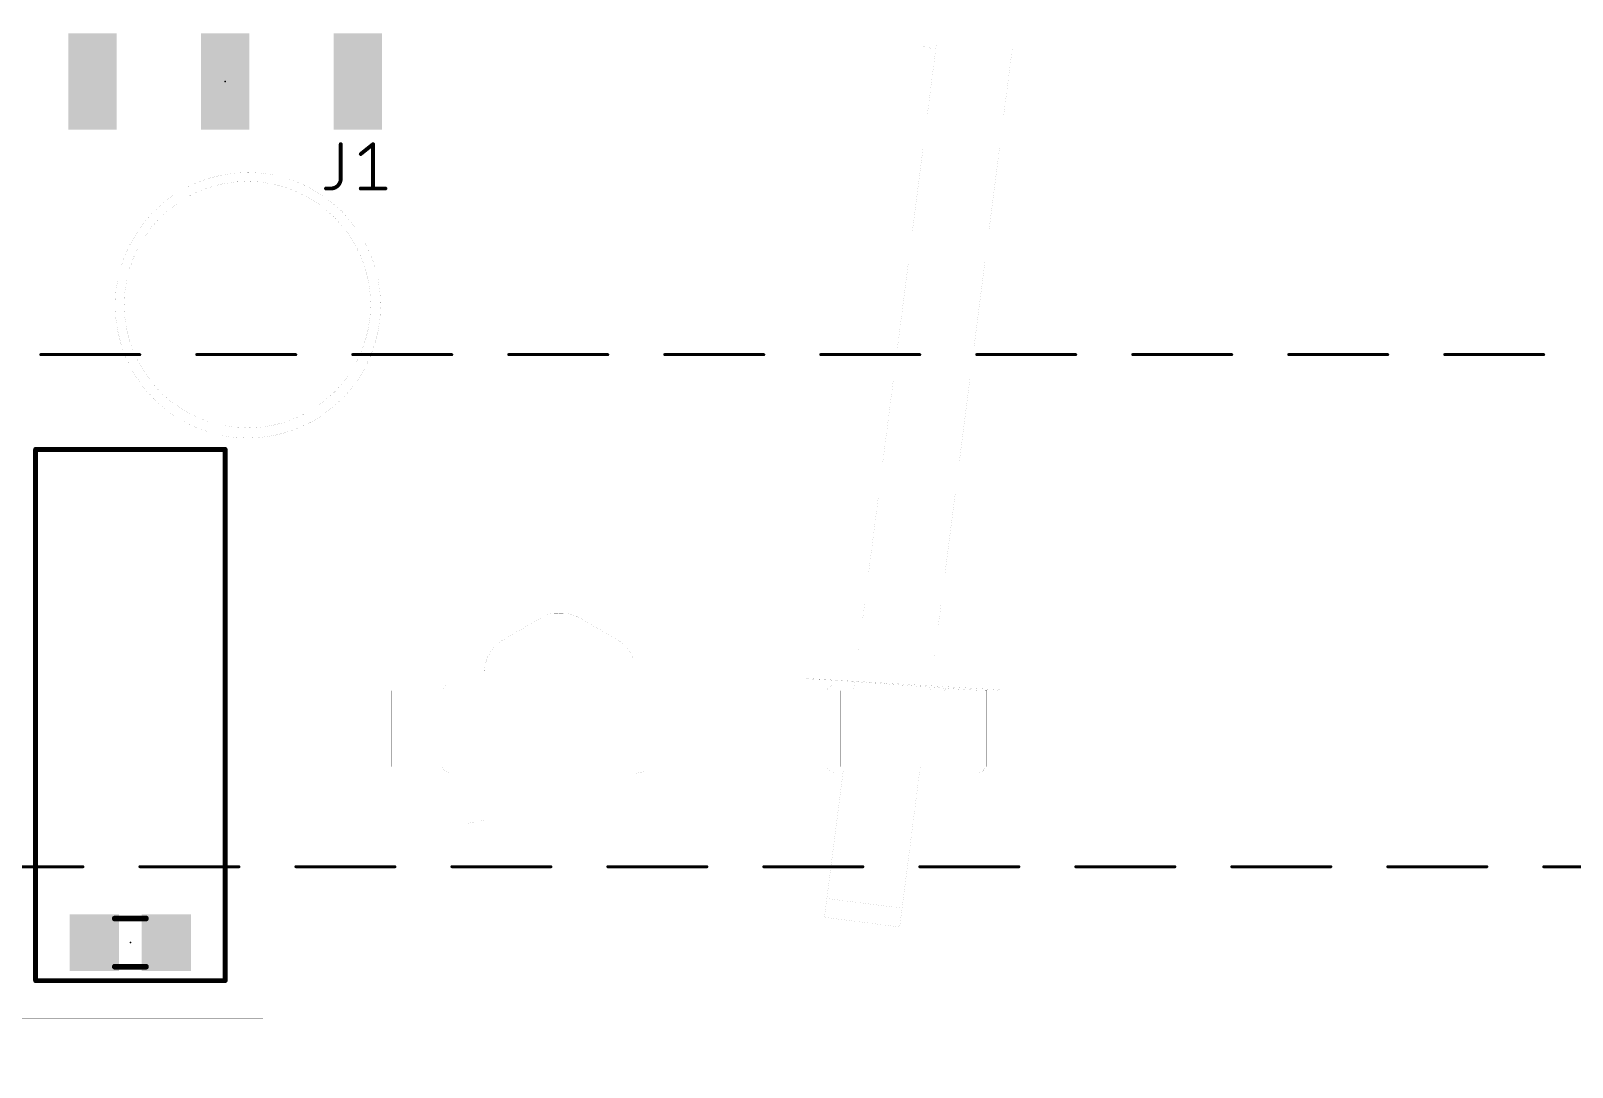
# Model space of a CAD drawing. Extents: x 19 to 519, y 6 to 365.
# Drawn here: x 115.87 to 156.52, y 178.72 to 206.03 of the extents above; entities that cross this region are included whole.
import ezdxf

# ---------------------------------------------------------------- set-up
doc = ezdxf.new("R2010")
doc.units = 0
for name, color, linetype in [('1', 12, 'CONTINUOUS'), ('120', 30, 'CONTINUOUS'), ('20', 31, 'CONTINUOUS'), ('21', 7, 'CONTINUOUS'), ('23', 53, 'CONTINUOUS'), ('25', 7, 'CONTINUOUS'), ('47', 7, 'CONTINUOUS'), ('51', 7, 'CONTINUOUS')]:
    doc.layers.add(name, color=color, linetype=linetype)

# ---------------------------------------------------------------- blocks, each defined once
blk = doc.blocks.new('RECT')
blk.add_solid([(-0.5, -0.5), (0.5, -0.5), (-0.5, 0.5), (0.5, 0.5)])

msp = doc.modelspace()

# ---------------------------------------------------------------- linework, layer by layer
at = {"layer": '120', "const_width": 0.001}
for points in [[(155.5865, 108.8161), (155.5865, 266.8161)], [(139.7379, 205.5425), (139.3071, 205.6558)], [(139.5124, 203.7848), (139.7506, 205.6417)], [(141.5306, 203.7984), (141.7562, 205.5579)], [(139.1214, 200.7357), (139.4073, 202.9649)], [(141.1395, 200.7489), (141.4253, 202.9776)], [(138.7304, 197.687), (139.0162, 199.9155)], [(140.7483, 197.6992), (141.0343, 199.9287)], [(138.3393, 194.6382), (138.6251, 196.8662)], [(140.3571, 194.6495), (140.6432, 196.8797)], [(137.972, 191.7746), (138.234, 193.8168)], [(139.9831, 191.7334), (140.2521, 193.8308)], [(137.8154, 190.5531), (137.8673, 190.9577)], [(139.8113, 190.394), (139.8782, 190.9149)], [(129.3365, 190.5643), (128.3365, 189.9869)], [(131.3365, 189.9869), (130.3365, 190.5643)], [(137.7051, 189.6934), (137.7109, 189.7389)], [(139.7027, 189.5466), (139.707, 189.5803)], [(127.8365, 188.7911), (127.8365, 189.1209)], [(131.8365, 188.6412), (131.8365, 189.1209)], [(124.8865, 188.6412), (124.8865, 186.6411)], [(125.3865, 188.6412), (124.8865, 188.6412)], [(125.3865, 188.6412), (125.3865, 186.6411)], [(126.6865, 188.6412), (125.3865, 188.6412)], [(126.6865, 188.6412), (126.6865, 186.6411)], [(126.8865, 188.6412), (126.6865, 188.6412)], [(126.8865, 188.6412), (126.8865, 186.6411)], [(127.0865, 188.6412), (126.8865, 188.6412)], [(127.8365, 188.7911), (126.9115, 188.7911)], [(127.0865, 188.6412), (127.0865, 186.6411)], [(130.5365, 188.6412), (127.0865, 188.6412)], [(127.8365, 188.6412), (127.8365, 188.7911)], [(130.5365, 188.6412), (130.5365, 186.6411)], [(130.7365, 188.6412), (130.5365, 188.6412)], [(130.7365, 188.6412), (130.7365, 186.6411)], [(130.9365, 188.6412), (130.7365, 188.6412)], [(130.9365, 188.6412), (130.9365, 186.6411)], [(136.8365, 188.6412), (130.9365, 188.6412)], [(136.2754, 188.9677), (136.2725, 188.9599)], [(136.2725, 188.9599), (136.3207, 188.9533)], [(141.4157, 188.663), (136.2754, 188.9677)], [(136.3207, 188.9533), (136.5714, 188.9412)], [(136.5714, 188.9412), (137.0525, 188.9152)], [(136.8365, 188.6412), (136.8365, 186.6411)], [(137.0365, 188.6412), (136.8365, 188.6412)], [(137.0365, 188.6412), (137.0365, 186.6411)], [(137.2365, 188.6412), (137.0365, 188.6412)], [(137.0525, 188.9152), (137.7701, 188.8673)], [(137.2365, 188.6412), (137.2365, 186.6411)], [(140.6865, 188.6412), (137.2365, 188.6412)], [(137.5701, 188.6412), (137.6006, 188.8786)], [(137.7701, 188.8673), (138.7368, 188.7962)], [(138.7368, 188.7962), (139.2915, 188.7548)], [(139.2915, 188.7548), (139.866, 188.7131)], [(139.5865, 188.6412), (139.5983, 188.7325)], [(139.866, 188.7131), (140.4248, 188.6755)], [(139.9663, 188.6412), (140.0084, 188.7035)], [(140.4248, 188.6755), (140.9147, 188.6487)], [(140.6865, 188.6412), (140.6865, 186.6411)], [(140.8865, 188.6412), (140.6865, 188.6412)], [(140.8865, 188.6412), (140.8865, 186.6411)], [(141.0865, 188.6412), (140.8865, 188.6412)], [(140.9147, 188.6487), (141.2652, 188.642)], [(141.0865, 188.6412), (141.0865, 186.6411)], [(142.3865, 188.6412), (141.0865, 188.6412)], [(141.2652, 188.642), (141.4157, 188.663)], [(142.3865, 188.6412), (142.3865, 186.6411)], [(142.8865, 188.6412), (142.3865, 188.6412)], [(142.8865, 188.6412), (142.8865, 186.6411)], [(125.3865, 186.6411), (124.8865, 186.6411)], [(126.6865, 186.6411), (125.3865, 186.6411)], [(126.7179, 186.6411), (126.6865, 186.6411)], [(126.8865, 186.6411), (126.7179, 186.6411)], [(127.0865, 186.6411), (126.8865, 186.6411)], [(130.5365, 186.6411), (127.0865, 186.6411)], [(127.8365, 186.4912), (127.8365, 186.6411)], [(130.7365, 186.6411), (130.5365, 186.6411)], [(130.9365, 186.6411), (130.7365, 186.6411)], [(136.8365, 186.6411), (130.9365, 186.6411)], [(136.8679, 186.6411), (136.8365, 186.6411)], [(137.0365, 186.6411), (136.8679, 186.6411)], [(137.2365, 186.6411), (137.0365, 186.6411)], [(140.6865, 186.6411), (137.2365, 186.6411)], [(137.2944, 186.4912), (137.3136, 186.6411)], [(138.8513, 182.9088), (139.33, 186.6411)], [(140.8865, 186.6411), (140.6865, 186.6411)], [(141.0552, 186.6411), (140.8865, 186.6411)], [(141.0865, 186.6411), (141.0552, 186.6411)], [(142.3865, 186.6411), (141.0865, 186.6411)], [(142.8865, 186.6411), (142.3865, 186.6411)], [(126.9115, 186.4912), (127.8365, 186.4912)], [(127.8365, 185.0565), (127.8365, 186.4912)], [(131.8365, 184.3406), (131.8365, 186.5725)], [(132.2324, 186.5409), (131.8365, 186.4634)], [(136.8676, 183.1633), (137.2944, 186.4912)], [(137.0615, 186.4912), (137.2944, 186.4912)], [(139.3108, 186.4912), (140.8615, 186.4912)], [(127.4147, 185.1465), (127.8365, 185.2328)], [(127.8365, 182.2421), (127.8365, 184.4478)], [(131.8365, 181.5719), (131.8365, 183.9524)], [(136.8676, 183.1633), (136.804, 182.6673)], [(136.8322, 182.8877), (136.8432, 182.9735)], [(136.8432, 182.9735), (136.8552, 183.0665)], [(136.8552, 183.0665), (136.8676, 183.1633)], [(136.8676, 183.1633), (138.8513, 182.9088)], [(136.804, 182.6673), (136.8052, 182.6769)], [(136.804, 182.6673), (138.7877, 182.4129)], [(136.8052, 182.6769), (136.8088, 182.7051)], [(136.8088, 182.7051), (136.8147, 182.7509)], [(136.8147, 182.7509), (136.8226, 182.8126)], [(136.8226, 182.8126), (136.8322, 182.8877)], [(138.8513, 182.9088), (138.7877, 182.4129)], [(138.7984, 182.4965), (138.8063, 182.5582)], [(138.8063, 182.5582), (138.816, 182.6333)], [(138.816, 182.6333), (138.827, 182.7191)], [(138.827, 182.7191), (138.8389, 182.8121)], [(138.8389, 182.8121), (138.8513, 182.9088)], [(138.7877, 182.4129), (138.7889, 182.4224)], [(138.7889, 182.4224), (138.7925, 182.4506)], [(138.7925, 182.4506), (138.7984, 182.4965)], [(127.8365, 179.4316), (127.8365, 181.6352)], [(131.8365, 178.7198), (131.8365, 180.9609)], [(127.8365, 176.6277), (127.8365, 178.82)]]:
    msp.add_lwpolyline(points, dxfattribs=at)
at = {"layer": '120'}
for points, const_width in [([(139.3072, 205.656, 1), (139.307, 205.6555)], 0.0005), ([(139.7378, 205.5423, 1), (139.738, 205.5427)], 0.0005), ([(139.7509, 205.6417, 1), (139.7504, 205.6417)], 0.0005), ([(141.7565, 205.5579, 1), (141.756, 205.5579)], 0.0005), ([(139.5122, 203.7848, 1), (139.5127, 203.7847)], 0.0005), ([(141.5303, 203.7984, 1), (141.5308, 203.7983)], 0.0005), ([(139.4075, 202.9649, 1), (139.407, 202.965)], 0.0005), ([(141.4255, 202.9775, 1), (141.4251, 202.9776)], 0.0005), ([(121.5865, 195.5661, 1), (121.5865, 202.0661, 1), (121.5865, 195.5661)], 0.001), ([(139.1211, 200.7358, 1), (139.1216, 200.7357)], 0.0005), ([(141.1392, 200.7489, 1), (141.1397, 200.7489)], 0.0005), ([(139.0164, 199.9155, 1), (139.0159, 199.9156)], 0.0005), ([(141.0345, 199.9286, 1), (141.034, 199.9287)], 0.0005), ([(138.7301, 197.6871, 1), (138.7306, 197.687)], 0.0005), ([(140.7481, 197.6993, 1), (140.7485, 197.6992)], 0.0005), ([(138.6253, 196.8661, 1), (138.6248, 196.8662)], 0.0005), ([(140.6434, 196.8797, 1), (140.6429, 196.8798)], 0.0005), ([(138.3391, 194.6383, 1), (138.3396, 194.6382)], 0.0005), ([(140.3569, 194.6495, 1), (140.3574, 194.6494)], 0.0005), ([(138.2342, 193.8168, 1), (138.2337, 193.8169)], 0.0005), ([(140.2524, 193.8307, 1), (140.2519, 193.8308)], 0.0005), ([(137.9718, 191.7747, 1), (137.9723, 191.7746)], 0.0005), ([(139.9829, 191.7334, 1), (139.9834, 191.7334)], 0.0005), ([(129.6699, 190.6842, 0.0893), (129.3365, 190.5642)], 0.001), ([(130.0166, 190.6819, 0.0087), (129.6699, 190.6842)], 0.001), ([(129.6699, 190.6845, 1), (129.6699, 190.684)], 0.0005), ([(129.6699, 190.684, 1), (129.6698, 190.6845)], 0.0005), ([(130.3365, 190.5643, 0.0858), (130.0166, 190.6819)], 0.001), ([(130.0167, 190.6821, 1), (130.0166, 190.6816)], 0.0005), ([(130.0166, 190.6816, 1), (130.0166, 190.6821)], 0.0005), ([(137.8675, 190.9577, 1), (137.867, 190.9577)], 0.0005), ([(139.8784, 190.9148, 1), (139.8779, 190.9149)], 0.0005), ([(129.3364, 190.5645, 1), (129.3366, 190.564)], 0.0005), ([(129.3366, 190.564, 1), (129.3364, 190.5645)], 0.0005), ([(130.3366, 190.5645, 1), (130.3364, 190.564)], 0.0005), ([(130.3364, 190.564, 1), (130.3366, 190.5645)], 0.0005), ([(137.8151, 190.5531, 1), (137.8156, 190.5531)], 0.0005), ([(139.8111, 190.394, 1), (139.8116, 190.394)], 0.0005), ([(128.3365, 189.9869, 0.268), (127.8365, 189.1209)], 0.001), ([(128.3364, 189.9871, 1), (128.3366, 189.9867)], 0.0005), ([(128.3366, 189.9867, 1), (128.3364, 189.9871)], 0.0005), ([(131.8365, 189.1209, 0.268), (131.3365, 189.9869)], 0.001), ([(131.3366, 189.9871, 1), (131.3364, 189.9867)], 0.0005), ([(131.3364, 189.9867, 1), (131.3366, 189.9871)], 0.0005), ([(137.7049, 189.6935, 1), (137.7053, 189.6934)], 0.0005), ([(137.7112, 189.7389, 1), (137.7107, 189.739)], 0.0005), ([(139.7024, 189.5466, 1), (139.7029, 189.5466)], 0.0005), ([(139.7072, 189.5802, 1), (139.7067, 189.5803)], 0.0005), ([(127.8368, 189.1209, 1), (127.8363, 189.1209)], 0.0005), ([(127.8363, 189.1209, 1), (127.8368, 189.1209)], 0.0005), ([(131.8368, 189.1209, 1), (131.8363, 189.1209)], 0.0005), ([(131.8363, 189.1209, 1), (131.8368, 189.1209)], 0.0005), ([(124.8865, 188.6414, 1), (124.8865, 188.6409)], 0.0005), ([(124.8868, 188.6412, 1), (124.8863, 188.6412)], 0.0005), ([(125.3865, 188.6414, 1), (125.3865, 188.6409)], 0.0005), ([(125.3868, 188.6412, 1), (125.3863, 188.6412)], 0.0005), ([(125.3865, 188.6409, 1), (125.3865, 188.6414)], 0.0005), ([(126.6865, 188.6414, 1), (126.6865, 188.6409)], 0.0005), ([(126.6868, 188.6412, 1), (126.6863, 188.6412)], 0.0005), ([(126.6865, 188.6409, 1), (126.6865, 188.6414)], 0.0005), ([(126.7176, 188.6412, 1), (126.7181, 188.6411)], 0.0005), ([(126.9115, 188.7911, 0.342), (126.7179, 188.6411)], 0.001), ([(126.8865, 188.6414, 1), (126.8865, 188.6409)], 0.0005), ([(126.8868, 188.6412, 1), (126.8863, 188.6412)], 0.0005), ([(126.8865, 188.6409, 1), (126.8865, 188.6414)], 0.0005), ([(126.9115, 188.7914, 1), (126.9115, 188.7909)], 0.0005), ([(126.9115, 188.7909, 1), (126.9115, 188.7914)], 0.0005), ([(127.0865, 188.6414, 1), (127.0865, 188.6409)], 0.0005), ([(127.0868, 188.6412, 1), (127.0863, 188.6412)], 0.0005), ([(127.0865, 188.6409, 1), (127.0865, 188.6414)], 0.0005), ([(127.8368, 188.7911, 1), (127.8363, 188.7911)], 0.0005), ([(127.8363, 188.7911, 1), (127.8368, 188.7911)], 0.0005), ([(127.8363, 188.6412, 1), (127.8368, 188.6412)], 0.0005), ([(127.8365, 188.7909, 1), (127.8365, 188.7914)], 0.0005), ([(130.5365, 188.6414, 1), (130.5365, 188.6409)], 0.0005), ([(130.5368, 188.6412, 1), (130.5363, 188.6412)], 0.0005), ([(130.5365, 188.6409, 1), (130.5365, 188.6414)], 0.0005), ([(130.7365, 188.6414, 1), (130.7365, 188.6409)], 0.0005), ([(130.7368, 188.6412, 1), (130.7363, 188.6412)], 0.0005), ([(130.7365, 188.6409, 1), (130.7365, 188.6414)], 0.0005), ([(130.9365, 188.6414, 1), (130.9365, 188.6409)], 0.0005), ([(130.9368, 188.6412, 1), (130.9363, 188.6412)], 0.0005), ([(130.9365, 188.6409, 1), (130.9365, 188.6414)], 0.0005), ([(131.8363, 188.6412, 1), (131.8368, 188.6412)], 0.0005), ([(136.2726, 188.9602, 1), (136.2725, 188.9597)], 0.0005), ([(136.2723, 188.96, 1), (136.2728, 188.9598)], 0.0005), ([(136.2754, 188.9679, 1), (136.2753, 188.9674)], 0.0005), ([(136.2756, 188.9676, 1), (136.2751, 188.9677)], 0.0005), ([(136.3207, 188.9535, 1), (136.3207, 188.953)], 0.0005), ([(136.3206, 188.953, 1), (136.3207, 188.9535)], 0.0005), ([(136.5714, 188.9415, 1), (136.5713, 188.941)], 0.0005), ([(136.5713, 188.941, 1), (136.5714, 188.9415)], 0.0005), ([(136.8365, 188.6414, 1), (136.8365, 188.6409)], 0.0005), ([(136.8368, 188.6412, 1), (136.8363, 188.6412)], 0.0005), ([(136.8365, 188.6409, 1), (136.8365, 188.6414)], 0.0005), ([(136.8676, 188.6412, 1), (136.8681, 188.6411)], 0.0005), ([(137.0615, 188.7911, 0.342), (136.8679, 188.6411)], 0.001), ([(137.0365, 188.6414, 1), (137.0365, 188.6409)], 0.0005), ([(137.0368, 188.6412, 1), (137.0363, 188.6412)], 0.0005), ([(137.0365, 188.6409, 1), (137.0365, 188.6414)], 0.0005), ([(137.0525, 188.9155, 1), (137.0525, 188.915)], 0.0005), ([(137.0525, 188.915, 1), (137.0525, 188.9155)], 0.0005), ([(137.0615, 188.7909, 1), (137.0615, 188.7914)], 0.0005), ([(137.2365, 188.6414, 1), (137.2365, 188.6409)], 0.0005), ([(137.2368, 188.6412, 1), (137.2363, 188.6412)], 0.0005), ([(137.2365, 188.6409, 1), (137.2365, 188.6414)], 0.0005), ([(137.5699, 188.6412, 1), (137.5704, 188.6411)], 0.0005), ([(137.6008, 188.8786, 1), (137.6004, 188.8786)], 0.0005), ([(137.7701, 188.8675, 1), (137.7701, 188.867)], 0.0005), ([(137.7701, 188.867, 1), (137.7701, 188.8675)], 0.0005), ([(138.7368, 188.7965, 1), (138.7368, 188.796)], 0.0005), ([(138.7368, 188.796, 1), (138.7368, 188.7965)], 0.0005), ([(139.2915, 188.7551, 1), (139.2915, 188.7546)], 0.0005), ([(139.2915, 188.7546, 1), (139.2915, 188.7551)], 0.0005), ([(139.5863, 188.6412, 1), (139.5868, 188.6411)], 0.0005), ([(139.5985, 188.7325, 1), (139.598, 188.7326)], 0.0005), ([(139.866, 188.7133, 1), (139.866, 188.7128)], 0.0005), ([(139.866, 188.7128, 1), (139.866, 188.7133)], 0.0005), ([(139.9661, 188.6413, 1), (139.9665, 188.641)], 0.0005), ([(140.0086, 188.7033, 1), (140.0082, 188.7036)], 0.0005), ([(140.4248, 188.6757, 1), (140.4248, 188.6752)], 0.0005), ([(140.4248, 188.6752, 1), (140.4248, 188.6757)], 0.0005), ([(140.6865, 188.6414, 1), (140.6865, 188.6409)], 0.0005), ([(140.6868, 188.6412, 1), (140.6863, 188.6412)], 0.0005), ([(140.6865, 188.6409, 1), (140.6865, 188.6414)], 0.0005), ([(140.8865, 188.6414, 1), (140.8865, 188.6409)], 0.0005), ([(140.8868, 188.6412, 1), (140.8863, 188.6412)], 0.0005), ([(140.8865, 188.6409, 1), (140.8865, 188.6414)], 0.0005), ([(140.9147, 188.649, 1), (140.9147, 188.6485)], 0.0005), ([(140.9147, 188.6485, 1), (140.9148, 188.649)], 0.0005), ([(141.0865, 188.6414, 1), (141.0865, 188.6409)], 0.0005), ([(141.0868, 188.6412, 1), (141.0863, 188.6412)], 0.0005), ([(141.0865, 188.6409, 1), (141.0865, 188.6414)], 0.0005), ([(141.2652, 188.6422, 1), (141.2653, 188.6417)], 0.0005), ([(141.2652, 188.6417, 1), (141.2652, 188.6422)], 0.0005), ([(141.4157, 188.6627, 1), (141.4156, 188.6632)], 0.0005), ([(141.4157, 188.6627, 1), (141.4157, 188.6632)], 0.0005), ([(142.3865, 188.6414, 1), (142.3865, 188.6409)], 0.0005), ([(142.3868, 188.6412, 1), (142.3863, 188.6412)], 0.0005), ([(142.3865, 188.6409, 1), (142.3865, 188.6414)], 0.0005), ([(142.8868, 188.6412, 1), (142.8863, 188.6412)], 0.0005), ([(142.8865, 188.6409, 1), (142.8865, 188.6414)], 0.0005), ([(124.8865, 186.6414, 1), (124.8865, 186.6409)], 0.0005), ([(124.8863, 186.6411, 1), (124.8868, 186.6411)], 0.0005), ([(125.3865, 186.6414, 1), (125.3865, 186.6409)], 0.0005), ([(125.3863, 186.6411, 1), (125.3868, 186.6411)], 0.0005), ([(125.3865, 186.6409, 1), (125.3865, 186.6414)], 0.0005), ([(126.6865, 186.6414, 1), (126.6865, 186.6409)], 0.0005), ([(126.6863, 186.6411, 1), (126.6868, 186.6411)], 0.0005), ([(126.6865, 186.6409, 1), (126.6865, 186.6414)], 0.0005), ([(126.7181, 186.6412, 1), (126.7176, 186.6411)], 0.0005), ([(126.7179, 186.6414, 1), (126.7179, 186.6409)], 0.0005), ([(126.7179, 186.6411, 0.342), (126.9115, 186.4911)], 0.001), ([(126.7179, 186.6409, 1), (126.7179, 186.6414)], 0.0005), ([(126.8865, 186.6414, 1), (126.8865, 186.6409)], 0.0005), ([(126.8863, 186.6411, 1), (126.8868, 186.6411)], 0.0005), ([(126.8865, 186.6409, 1), (126.8865, 186.6414)], 0.0005), ([(127.0865, 186.6414, 1), (127.0865, 186.6409)], 0.0005), ([(127.0863, 186.6411, 1), (127.0868, 186.6411)], 0.0005), ([(127.0865, 186.6409, 1), (127.0865, 186.6414)], 0.0005), ([(127.8368, 186.6411, 1), (127.8363, 186.6411)], 0.0005), ([(130.5365, 186.6414, 1), (130.5365, 186.6409)], 0.0005), ([(130.5363, 186.6411, 1), (130.5368, 186.6411)], 0.0005), ([(130.5365, 186.6409, 1), (130.5365, 186.6414)], 0.0005), ([(130.7365, 186.6414, 1), (130.7365, 186.6409)], 0.0005), ([(130.7363, 186.6411, 1), (130.7368, 186.6411)], 0.0005), ([(130.7365, 186.6409, 1), (130.7365, 186.6414)], 0.0005), ([(130.9365, 186.6414, 1), (130.9365, 186.6409)], 0.0005), ([(130.9363, 186.6411, 1), (130.9368, 186.6411)], 0.0005), ([(130.9365, 186.6409, 1), (130.9365, 186.6414)], 0.0005), ([(136.8365, 186.6414, 1), (136.8365, 186.6409)], 0.0005), ([(136.8363, 186.6411, 1), (136.8368, 186.6411)], 0.0005), ([(136.8365, 186.6409, 1), (136.8365, 186.6414)], 0.0005), ([(136.8681, 186.6412, 1), (136.8676, 186.6411)], 0.0005), ([(136.8679, 186.6414, 1), (136.8679, 186.6409)], 0.0005), ([(136.8679, 186.6411, 0.342), (137.0615, 186.4911)], 0.001), ([(136.8679, 186.6409, 1), (136.8679, 186.6414)], 0.0005), ([(137.0365, 186.6414, 1), (137.0365, 186.6409)], 0.0005), ([(137.0363, 186.6411, 1), (137.0368, 186.6411)], 0.0005), ([(137.0365, 186.6409, 1), (137.0365, 186.6414)], 0.0005), ([(137.2365, 186.6414, 1), (137.2365, 186.6409)], 0.0005), ([(137.2363, 186.6411, 1), (137.2368, 186.6411)], 0.0005), ([(137.2365, 186.6409, 1), (137.2365, 186.6414)], 0.0005), ([(137.3139, 186.6411, 1), (137.3134, 186.6412)], 0.0005), ([(139.3303, 186.6411, 1), (139.3298, 186.6412)], 0.0005), ([(140.6865, 186.6414, 1), (140.6865, 186.6409)], 0.0005), ([(140.6863, 186.6411, 1), (140.6868, 186.6411)], 0.0005), ([(140.6865, 186.6409, 1), (140.6865, 186.6414)], 0.0005), ([(140.8615, 186.4911, 0.342), (141.0552, 186.6411)], 0.001), ([(140.8865, 186.6414, 1), (140.8865, 186.6409)], 0.0005), ([(140.8863, 186.6411, 1), (140.8868, 186.6411)], 0.0005), ([(140.8865, 186.6409, 1), (140.8865, 186.6414)], 0.0005), ([(141.0554, 186.6411, 1), (141.0549, 186.6412)], 0.0005), ([(141.0552, 186.6414, 1), (141.0552, 186.6409)], 0.0005), ([(141.0552, 186.6409, 1), (141.0552, 186.6414)], 0.0005), ([(141.0865, 186.6414, 1), (141.0865, 186.6409)], 0.0005), ([(141.0863, 186.6411, 1), (141.0868, 186.6411)], 0.0005), ([(141.0865, 186.6409, 1), (141.0865, 186.6414)], 0.0005), ([(142.3865, 186.6414, 1), (142.3865, 186.6409)], 0.0005), ([(142.3863, 186.6411, 1), (142.3868, 186.6411)], 0.0005), ([(142.3865, 186.6409, 1), (142.3865, 186.6414)], 0.0005), ([(142.8863, 186.6411, 1), (142.8868, 186.6411)], 0.0005), ([(142.8865, 186.6409, 1), (142.8865, 186.6414)], 0.0005), ([(126.9115, 186.4914, 1), (126.9115, 186.4909)], 0.0005), ([(126.9115, 186.4909, 1), (126.9115, 186.4914)], 0.0005), ([(127.8368, 186.4912, 1), (127.8363, 186.4912)], 0.0005), ([(127.8363, 186.4912, 1), (127.8368, 186.4912)], 0.0005), ([(127.8365, 186.4909, 1), (127.8365, 186.4914)], 0.0005), ([(131.8365, 186.4636, 1), (131.8366, 186.4631)], 0.0005), ([(131.8368, 186.5725, 1), (131.8363, 186.5725)], 0.0005), ([(132.2325, 186.5406, 1), (132.2324, 186.5411)], 0.0005), ([(137.0615, 186.4914, 1), (137.0615, 186.4909)], 0.0005), ([(137.0615, 186.4909, 1), (137.0615, 186.4914)], 0.0005), ([(137.2946, 186.4911, 1), (137.2941, 186.4912)], 0.0005), ([(137.2941, 186.4912, 1), (137.2946, 186.4911)], 0.0005), ([(137.2944, 186.4909, 1), (137.2944, 186.4914)], 0.0005), ([(139.3108, 186.4914, 1), (139.3108, 186.4909)], 0.0005), ([(140.8615, 186.4914, 1), (140.8615, 186.4909)], 0.0005), ([(140.8615, 186.4909, 1), (140.8615, 186.4914)], 0.0005), ([(127.4146, 185.1468, 1), (127.4147, 185.1463)], 0.0005), ([(127.8363, 185.0565, 1), (127.8368, 185.0565)], 0.0005), ([(127.8366, 185.2325, 1), (127.8365, 185.233)], 0.0005), ([(127.8368, 184.4478, 1), (127.8363, 184.4478)], 0.0005), ([(131.8363, 184.3406, 1), (131.8368, 184.3406)], 0.0005), ([(131.8368, 183.9524, 1), (131.8363, 183.9524)], 0.0005), ([(136.8435, 182.9734, 1), (136.843, 182.9735)], 0.0005), ([(136.843, 182.9735, 1), (136.8435, 182.9734)], 0.0005), ([(136.8554, 183.0665, 1), (136.8549, 183.0666)], 0.0005), ([(136.8549, 183.0666, 1), (136.8554, 183.0665)], 0.0005), ([(136.8676, 183.1635, 1), (136.8675, 183.163)], 0.0005), ([(136.8673, 183.1633, 1), (136.8678, 183.1632)], 0.0005), ([(136.8678, 183.1632, 1), (136.8673, 183.1633)], 0.0005), ([(136.8678, 183.1632, 1), (136.8673, 183.1633)], 0.0005), ([(136.804, 182.6676, 1), (136.8039, 182.6671)], 0.0005), ([(136.8037, 182.6674, 1), (136.8042, 182.6673)], 0.0005), ([(136.8037, 182.6674, 1), (136.8042, 182.6673)], 0.0005), ([(136.8049, 182.6769, 1), (136.8054, 182.6768)], 0.0005), ([(136.8054, 182.6768, 1), (136.8049, 182.6769)], 0.0005), ([(136.809, 182.7051, 1), (136.8085, 182.7051)], 0.0005), ([(136.8085, 182.7051, 1), (136.809, 182.7051)], 0.0005), ([(136.8149, 182.7509, 1), (136.8144, 182.7509)], 0.0005), ([(136.8144, 182.7509, 1), (136.8149, 182.7509)], 0.0005), ([(136.8228, 182.8126, 1), (136.8223, 182.8126)], 0.0005), ([(136.8223, 182.8126, 1), (136.8228, 182.8126)], 0.0005), ([(136.8325, 182.8877, 1), (136.832, 182.8878)], 0.0005), ([(136.832, 182.8878, 1), (136.8325, 182.8877)], 0.0005), ([(138.8066, 182.5581, 1), (138.8061, 182.5582)], 0.0005), ([(138.8061, 182.5582, 1), (138.8066, 182.5581)], 0.0005), ([(138.8162, 182.6333, 1), (138.8157, 182.6333)], 0.0005), ([(138.8157, 182.6333, 1), (138.8162, 182.6333)], 0.0005), ([(138.8267, 182.7191, 1), (138.8272, 182.719)], 0.0005), ([(138.8272, 182.719, 1), (138.8267, 182.7191)], 0.0005), ([(138.8391, 182.8121, 1), (138.8387, 182.8121)], 0.0005), ([(138.8387, 182.8121, 1), (138.8391, 182.8121)], 0.0005), ([(138.8511, 182.9089, 1), (138.8516, 182.9088)], 0.0005), ([(138.8516, 182.9088, 1), (138.8511, 182.9089)], 0.0005), ([(138.8516, 182.9088, 1), (138.8511, 182.9089)], 0.0005), ([(138.8513, 182.9086, 1), (138.8513, 182.9091)], 0.0005), ([(127.8363, 182.2421, 1), (127.8368, 182.2421)], 0.0005), ([(138.7875, 182.4129, 1), (138.7879, 182.4129)], 0.0005), ([(138.7875, 182.4129, 1), (138.7879, 182.4129)], 0.0005), ([(138.7877, 182.4127, 1), (138.7877, 182.4131)], 0.0005), ([(138.7887, 182.4225, 1), (138.7892, 182.4224)], 0.0005), ([(138.7892, 182.4224, 1), (138.7887, 182.4225)], 0.0005), ([(138.7923, 182.4507, 1), (138.7928, 182.4506)], 0.0005), ([(138.7928, 182.4506, 1), (138.7923, 182.4507)], 0.0005), ([(138.7982, 182.4965, 1), (138.7987, 182.4964)], 0.0005), ([(138.7987, 182.4964, 1), (138.7982, 182.4965)], 0.0005), ([(127.8368, 181.6352, 1), (127.8363, 181.6352)], 0.0005), ([(131.8363, 181.5719, 1), (131.8368, 181.5719)], 0.0005), ([(131.8368, 180.9609, 1), (131.8363, 180.9609)], 0.0005), ([(127.8363, 179.4316, 1), (127.8368, 179.4316)], 0.0005), ([(127.8368, 178.82, 1), (127.8363, 178.82)], 0.0005), ([(131.8363, 178.7198, 1), (131.8368, 178.7198)], 0.0005)]:
    msp.add_lwpolyline(points, format="xyb", dxfattribs=dict(at, const_width=const_width))
at = {"layer": '20', "const_width": 0.001}
for points in [[(127, 206), (126, 207)], [(127, 206), (127, 194)], [(127, 194), (126, 193)], [(124, 193), (123, 192)], [(126, 193), (124, 193)], [(123, 192), (123, 181)], [(123, 181), (122, 180)], [(84, 180), (122, 180)]]:
    msp.add_lwpolyline(points, dxfattribs=at)
at = {"layer": '20'}
for points, const_width in [([(127.0002, 206, 1), (126.9998, 206)], 0.0005), ([(126.9998, 205.9998, 1), (127.0002, 206.0002)], 0.0005), ([(121.6, 195.3, 1), (121.6, 202.3, 1), (121.6, 195.3)], 0.001), ([(127.0002, 193.9998, 1), (126.9998, 194.0002)], 0.0005), ([(126.9998, 194, 1), (127.0002, 194)], 0.0005), ([(124, 193.0002, 1), (124, 192.9998)], 0.0005), ([(124.0002, 192.9998, 1), (123.9998, 193.0002)], 0.0005), ([(125.9998, 193.0002, 1), (126.0002, 192.9998)], 0.0005), ([(126, 192.9998, 1), (126, 193.0002)], 0.0005), ([(122.9998, 192.0002, 1), (123.0002, 191.9998)], 0.0005), ([(123.0002, 192, 1), (122.9998, 192)], 0.0005), ([(123.0002, 180.9998, 1), (122.9998, 181.0002)], 0.0005), ([(122.9998, 181, 1), (123.0002, 181)], 0.0005), ([(121.9998, 180.0002, 1), (122.0002, 179.9998)], 0.0005), ([(122, 179.9998, 1), (122, 180.0002)], 0.0005)]:
    msp.add_lwpolyline(points, format="xyb", dxfattribs=dict(at, const_width=const_width))
at = {"layer": '21', "const_width": 0.0635}
for points in [[(116.0318, 195, 1), (115.9682, 195)], [(116, 195.0317, 1), (116, 194.9683)], [(121.0318, 195, 1), (120.9682, 195)], [(121, 194.9683, 1), (121, 195.0317)], [(115.9682, 181, 1), (116.0318, 181)], [(116, 181.0317, 1), (116, 180.9683)], [(120.9682, 181, 1), (121.0318, 181)], [(121, 180.9683, 1), (121, 181.0317)]]:
    msp.add_lwpolyline(points, format="xyb", dxfattribs=at)
at = {"layer": '21', "const_width": 0.127}
for points in [[(116, 181), (116, 195)], [(121, 195), (116, 195)], [(121, 181), (121, 195)], [(116, 181), (121, 181)]]:
    msp.add_lwpolyline(points, dxfattribs=at)
at = {"layer": '23'}
for p in [(121, 204.7), (118.5, 182)]:
    msp.add_point(p, dxfattribs=at)
at = {"layer": '25', "const_width": 0.1016}
for points in [[(124.0483, 203.0461), (124.0483, 202.1373)], [(124.5756, 202.7865), (124.9002, 203.0461)], [(124.9002, 203.0461), (124.9002, 201.8777)], [(123.7886, 201.8777), (123.6588, 201.8777)], [(124.5756, 201.8777), (125.2247, 201.8777)]]:
    msp.add_lwpolyline(points, dxfattribs=at)
at = {"layer": '25'}
for points, const_width in [([(124.0737, 203.0461, 1), (124.0229, 203.0461)], 0.0508), ([(124.9256, 203.0461, 1), (124.8748, 203.0461)], 0.0508), ([(124.916, 203.0263, 1), (124.8843, 203.0659)], 0.0508), ([(124.5597, 202.8063, 1), (124.5915, 202.7666)], 0.0508), ([(123.7886, 201.8777, 0.4142), (124.0483, 202.1373)], 0.1016), ([(124.0737, 202.1373, 1), (124.0229, 202.1373)], 0.0508), ([(124.0229, 202.1373, 1), (124.0737, 202.1373)], 0.0508), ([(123.6588, 201.9031, 1), (123.6588, 201.8523)], 0.0508), ([(123.7886, 201.9031, 1), (123.7886, 201.8523)], 0.0508), ([(123.7886, 201.8523, 1), (123.7886, 201.9031)], 0.0508), ([(124.5756, 201.9031, 1), (124.5756, 201.8523)], 0.0508), ([(124.8748, 201.8777, 1), (124.9256, 201.8777)], 0.0508), ([(125.2247, 201.8523, 1), (125.2247, 201.9031)], 0.0508)]:
    msp.add_lwpolyline(points, format="xyb", dxfattribs=dict(at, const_width=const_width))
at = {"layer": '47', "const_width": 0.0762}
for points in [[(116.1364, 197.5), (118.75, 197.5)], [(120.25, 197.5), (122.8636, 197.5)], [(124.3636, 197.5), (126.9773, 197.5)], [(128.4773, 197.5), (131.0909, 197.5)], [(132.5909, 197.5), (135.2045, 197.5)], [(136.7045, 197.5), (139.3182, 197.5)], [(140.8182, 197.5), (143.4318, 197.5)], [(144.9318, 197.5), (147.5455, 197.5)], [(149.0455, 197.5), (151.6591, 197.5)], [(153.1591, 197.5), (155.7727, 197.5)], [(114.6364, 184), (117.25, 184)], [(118.75, 184), (121.3636, 184)], [(122.8636, 184), (125.4773, 184)], [(126.9773, 184), (129.5909, 184)], [(131.0909, 184), (133.7045, 184)], [(135.2045, 184), (137.8182, 184)], [(139.3182, 184), (141.9318, 184)], [(143.4318, 184), (146.0455, 184)], [(147.5455, 184), (150.1591, 184)], [(151.6591, 184), (154.2727, 184)], [(155.7727, 184), (158.3864, 184)]]:
    msp.add_lwpolyline(points, dxfattribs=at)
at = {"layer": '47', "const_width": 0.0381}
for points in [[(116.1364, 197.519, 1), (116.1364, 197.481)], [(118.75, 197.481, 1), (118.75, 197.519)], [(120.25, 197.519, 1), (120.25, 197.481)], [(122.8636, 197.481, 1), (122.8636, 197.519)], [(124.3636, 197.519, 1), (124.3636, 197.481)], [(126.9773, 197.481, 1), (126.9773, 197.519)], [(128.4773, 197.519, 1), (128.4773, 197.481)], [(131.0909, 197.481, 1), (131.0909, 197.519)], [(132.5909, 197.519, 1), (132.5909, 197.481)], [(135.2045, 197.481, 1), (135.2045, 197.519)], [(136.7045, 197.519, 1), (136.7045, 197.481)], [(139.3182, 197.481, 1), (139.3182, 197.519)], [(140.8182, 197.519, 1), (140.8182, 197.481)], [(143.4318, 197.481, 1), (143.4318, 197.519)], [(144.9318, 197.519, 1), (144.9318, 197.481)], [(147.5455, 197.481, 1), (147.5455, 197.519)], [(149.0455, 197.519, 1), (149.0455, 197.481)], [(151.6591, 197.481, 1), (151.6591, 197.519)], [(153.1591, 197.519, 1), (153.1591, 197.481)], [(155.7727, 197.481, 1), (155.7727, 197.519)], [(117.25, 183.981, 1), (117.25, 184.019)], [(118.75, 184.019, 1), (118.75, 183.981)], [(121.3636, 183.981, 1), (121.3636, 184.019)], [(122.8636, 184.019, 1), (122.8636, 183.981)], [(125.4773, 183.981, 1), (125.4773, 184.019)], [(126.9773, 184.019, 1), (126.9773, 183.981)], [(129.5909, 183.981, 1), (129.5909, 184.019)], [(131.0909, 184.019, 1), (131.0909, 183.981)], [(133.7045, 183.981, 1), (133.7045, 184.019)], [(135.2045, 184.019, 1), (135.2045, 183.981)], [(137.8182, 183.981, 1), (137.8182, 184.019)], [(139.3182, 184.019, 1), (139.3182, 183.981)], [(141.9318, 183.981, 1), (141.9318, 184.019)], [(143.4318, 184.019, 1), (143.4318, 183.981)], [(146.0455, 183.981, 1), (146.0455, 184.019)], [(147.5455, 184.019, 1), (147.5455, 183.981)], [(150.1591, 183.981, 1), (150.1591, 184.019)], [(151.6591, 184.019, 1), (151.6591, 183.981)], [(154.2727, 183.981, 1), (154.2727, 184.019)], [(155.7727, 184.019, 1), (155.7727, 183.981)]]:
    msp.add_lwpolyline(points, format="xyb", dxfattribs=at)
at = {"layer": '51', "const_width": 0.1524}
for points in [[(118.09, 182.635), (118.91, 182.635)], [(118.09, 181.365), (118.91, 181.365)]]:
    msp.add_lwpolyline(points, dxfattribs=at)
at = {"layer": '51', "const_width": 0.0762}
for points in [[(118.09, 182.6731, 1), (118.09, 182.5969)], [(118.91, 182.5969, 1), (118.91, 182.6731)], [(118.09, 181.4031, 1), (118.09, 181.3269)], [(118.91, 181.3269, 1), (118.91, 181.4031)]]:
    msp.add_lwpolyline(points, format="xyb", dxfattribs=at)

# ---------------------------------------------------------------- block references
at = {"layer": '1', "xscale": 1.27, "yscale": 2.54, "rotation": 180}
for p in [(117.5, 204.7), (121, 204.7), (124.5, 204.7)]:
    msp.add_blockref('RECT', p, dxfattribs=at)
at = {"layer": '1', "xscale": 1.3, "yscale": 1.5}
for p in [(117.55, 182), (119.45, 182)]:
    msp.add_blockref('RECT', p, dxfattribs=at)
at = {"layer": '51', "xscale": 0.65, "yscale": 1.4}
for p in [(117.7582, 182.0015), (119.2314, 182.0015)]:
    msp.add_blockref('RECT', p, dxfattribs=at)

doc.saveas('drawing.dxf')
